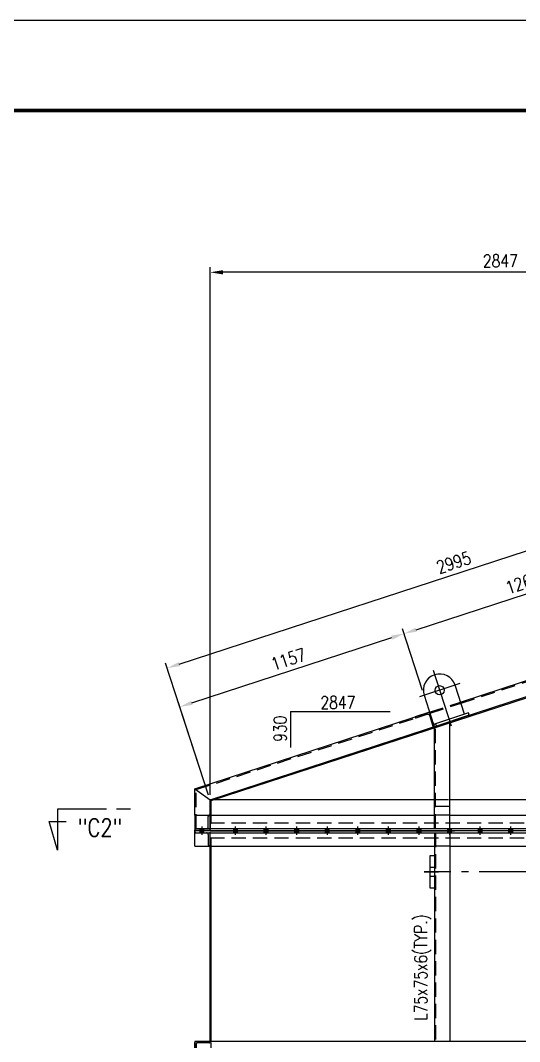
# Model space of a CAD drawing. Header units: millimetres. Extents: x 0 to 134087, y -49114 to 20834.
# Drawn here: x 54046 to 56495, y -39022 to -34008 of the extents above; entities that cross this region are included whole.
import ezdxf
from ezdxf.enums import TextEntityAlignment as Align

# ---------------------------------------------------------------- set-up
doc = ezdxf.new("R2010")
doc.units = ezdxf.units.MM
doc.header["$LTSCALE"] = 35
doc.linetypes.add('JNK-CENTER', pattern=[34, 30, -1.5, 1, -1.5])
doc.linetypes.add('JNK-HIDDEN', pattern=[3, 2, -1])
for name, color, linetype in [('CEN-R', 1, 'JNK-CENTER'), ('CON-C', 4, 'Continuous'), ('CON-G', 3, 'Continuous'), ('CON-W', 7, 'Continuous'), ('CON-Y', 2, 'Continuous'), ('Dim-W', 7, 'Continuous'), ('HID-Y', 2, 'JNK-HIDDEN'), ('STL-OBJT', 7, 'Continuous'), ('TXTT-C', 4, 'Continuous')]:
    doc.layers.add(name, color=color, linetype=linetype)
doc.layers.add('CONT-G', color=3, linetype='Continuous', lineweight=25)
doc.styles.add('SIMPLEX', font='simplex.shx', dxfattribs={"width": 0.8})
doc.dimstyles.new('DIM25', dxfattribs={"dimscale": 25, "dimtxt": 2.5, "dimasz": 2.5, "dimexe": 1, "dimexo": 1, "dimgap": 1, "dimtad": 1, "dimdec": 1, "dimdsep": 46, "dimtxsty": 'SIMPLEX', "dimcen": 0, "dimclrt": 2, "dimazin": 2, "dimtfac": 1, "dimtdec": 1, "dimtix": 1, "dimtmove": 2, "dimatfit": 0, "dimfxl": 0.18, "dimtolj": 1, "dimtzin": 0, "dimarcsym": 0})

# ---------------------------------------------------------------- blocks, each defined once
blk = doc.blocks.new('TITLE')
at = {"color": 7}
blk.add_line((841, 594.85), (0, 594.85), dxfattribs=at)
at = {"color": 7, "const_width": 0.707}
blk.add_lwpolyline([(823.32, 577.17), (27.94, 577.17)], dxfattribs=at)
blk = doc.blocks.new('*D2580')
at = {"layer": 'DEFPOINTS', "color": 0, "transparency": 16777216}
for p in [(54977.1, -35245), (57824.1, -36005.2), (54977.1, -37835.2)]:
    blk.add_point(p, dxfattribs=at)
at = {"layer": 'Dim-W', "color": 0, "lineweight": -2, "transparency": 16777216}
for p, q in [((54977.1, -37810.2), (54977.1, -35220)), ((57761.6, -35245), (55039.6, -35245)), ((57824.1, -35980.2), (57824.1, -35220))]:
    blk.add_line(p, q, dxfattribs=at)
at = {"layer": 'Dim-W', "color": 0, "transparency": 16777216}
for points in [[(55039.6, -35234.6), (55039.6, -35255.4), (54977.1, -35245)], [(57761.6, -35234.6), (57761.6, -35255.4), (57824.1, -35245)]]:
    blk.add_solid(points, dxfattribs=at)
at = {"layer": 'Dim-W', "color": 2, "transparency": 16777216, "insert": (56400.6, -35188.7), "char_height": 62.5, "attachment_point": 5, "style": 'SIMPLEX', "bg_fill": 3, "box_fill_scale": 1.1, "bg_fill_color": 256, "bg_fill_true_color": 13158600, "bg_fill_transparency": 0}
blk.add_mtext('\\A1;2847', dxfattribs=at)
blk = doc.blocks.new('SECMARK2')
at = {"layer": 'TXTT-C'}
blk.add_line((0, 0), (-2.72, 0), dxfattribs=at)
blk.add_lwpolyline([(-4.67, 0), (-14.32, 0), (-14.32, 8.05), (-15.93, 2.38), (-12.63, 2.38)], dxfattribs=at)
at = {"layer": 'TXTT-C', "style": 'SIMPLEX', "width": 1.17}
blk.add_attdef('TAG', text='', height=3.5, dxfattribs=at).set_placement((-7.82, 1.36), align=Align.CENTER)
blk = doc.blocks.new('A$C4895520B')
at = {"layer": 'CEN-R'}
for p, q in [((0, 254), (0, -33.4)), ((104, 150), (-104, 150))]:
    blk.add_line(p, q, dxfattribs=at)
at = {"layer": 'CON-G'}
for p, q in [((-80, 150), (-80, 0)), ((80, 0), (80, 150)), ((99.9, 0), (-80, 0)), ((99.9, -12), (99.9, 0)), ((-70, 0), (-70, -12)), ((99.9, -12), (-70, -12))]:
    blk.add_line(p, q, dxfattribs=at)
blk.add_circle((0, 150), 22.5, dxfattribs=at)
blk.add_arc((0, 150), 80, 0, 180, dxfattribs=at)
blk = doc.blocks.new('*D2594')
at = {"layer": 'DEFPOINTS', "color": 0, "transparency": 16777216}
for p in [(57612.9, -36258.5), (57824.1, -36905.2), (54977.1, -37835.2)]:
    blk.add_point(p, dxfattribs=at)
at = {"layer": 'Dim-W', "color": 0, "lineweight": -2, "transparency": 16777216}
for p, q in [((57816.4, -36881.5), (57605.1, -36234.7)), ((54825.3, -37169), (57553.4, -36277.9)), ((54969.4, -37811.5), (54758.1, -37164.7))]:
    blk.add_line(p, q, dxfattribs=at)
at = {"layer": 'Dim-W', "color": 0, "transparency": 16777216}
for points in [[(57550.2, -36268), (57556.7, -36287.8), (57612.9, -36258.5)], [(54822, -37159.1), (54828.5, -37178.9), (54765.9, -37188.5)]]:
    blk.add_solid(points, dxfattribs=at)
at = {"layer": 'Dim-W', "color": 2, "transparency": 16777216, "insert": (56171.9, -36670), "char_height": 62.5, "attachment_point": 5, "rotation": 18.0901, "style": 'SIMPLEX', "bg_fill": 3, "box_fill_scale": 1.1, "bg_fill_color": 256, "bg_fill_true_color": 13158600, "bg_fill_transparency": 0}
blk.add_mtext('\\A1;2995', dxfattribs=at)
blk = doc.blocks.new('*D2595')
at = {"layer": 'DEFPOINTS', "color": 0, "transparency": 16777216}
for p in [(55928, -37019.2), (56026.8, -37321.9), (54977.1, -37835.2)]:
    blk.add_point(p, dxfattribs=at)
at = {"layer": 'Dim-W', "color": 0, "lineweight": -2, "transparency": 16777216}
for p, q in [((56019.1, -37298.2), (55920.2, -36995.5)), ((54887.4, -37359.2), (55868.6, -37038.6)), ((54969.4, -37811.5), (54820.2, -37354.8))]:
    blk.add_line(p, q, dxfattribs=at)
at = {"layer": 'Dim-W', "color": 0, "transparency": 16777216}
for points in [[(55865.3, -37028.7), (55871.8, -37048.6), (55928, -37019.2)], [(54884.1, -37349.3), (54890.6, -37369.1), (54828, -37378.6)]]:
    blk.add_solid(points, dxfattribs=at)
at = {"layer": 'Dim-W', "color": 2, "transparency": 16777216, "insert": (55360.5, -37145.4), "char_height": 62.5, "attachment_point": 5, "rotation": 18.0901, "style": 'SIMPLEX', "bg_fill": 3, "box_fill_scale": 1.1, "bg_fill_color": 256, "bg_fill_true_color": 13158600, "bg_fill_transparency": 0}
blk.add_mtext('\\A1;1157', dxfattribs=at)
blk = doc.blocks.new('*D2596')
at = {"layer": 'DEFPOINTS', "color": 0, "transparency": 16777216}
for p in [(57128, -36627.3), (57253.9, -37012.6), (56026.8, -37321.9)]:
    blk.add_point(p, dxfattribs=at)
at = {"layer": 'Dim-W', "color": 0, "lineweight": -2, "transparency": 16777216}
for p, q in [((55987.4, -36999.8), (57068.6, -36646.7)), ((57246.1, -36988.9), (57120.2, -36603.5)), ((56019.1, -37298.2), (55920.2, -36995.5))]:
    blk.add_line(p, q, dxfattribs=at)
at = {"layer": 'Dim-W', "color": 0, "transparency": 16777216}
for points in [[(57065.3, -36636.8), (57071.8, -36656.6), (57128, -36627.3)], [(55984.1, -36989.9), (55990.6, -37009.7), (55928, -37019.2)]]:
    blk.add_solid(points, dxfattribs=at)
at = {"layer": 'Dim-W', "color": 2, "transparency": 16777216, "insert": (56510.5, -36769.8), "char_height": 62.5, "attachment_point": 5, "rotation": 18.0901, "style": 'SIMPLEX', "bg_fill": 3, "box_fill_scale": 1.1, "bg_fill_color": 256, "bg_fill_true_color": 13158600, "bg_fill_transparency": 0}
blk.add_mtext('\\A1;1262', dxfattribs=at)

msp = doc.modelspace()

# ---------------------------------------------------------------- hatches: boundary and pattern name
at = {"layer": 'CON-W'}
h = msp.add_hatch(color=256, dxfattribs=at)
h.paths.add_polyline_path([(54946.6409, -37976.2481), (54927.6409, -37976.2481), (54927.6409, -37985.2481), (54946.6409, -37985.2481)])
h.paths.add_polyline_path([(54946.6409, -37988.2481), (54927.6409, -37988.2481), (54927.6409, -37997.2481), (54946.6409, -37997.2481)])
h = msp.add_hatch(color=256, dxfattribs=at)
h.paths.add_polyline_path([(55111.6409, -37976.2481), (55092.6409, -37976.2481), (55092.6409, -37985.2481), (55111.6409, -37985.2481)])
h.paths.add_polyline_path([(55111.6409, -37988.2481), (55092.6409, -37988.2481), (55092.6409, -37997.2481), (55111.6409, -37997.2481)])
h = msp.add_hatch(color=256, dxfattribs=at)
h.paths.add_polyline_path([(55261.6409, -37976.2481), (55242.6409, -37976.2481), (55242.6409, -37985.2481), (55261.6409, -37985.2481)])
h.paths.add_polyline_path([(55261.6409, -37988.2481), (55242.6409, -37988.2481), (55242.6409, -37997.2481), (55261.6409, -37997.2481)])
h = msp.add_hatch(color=256, dxfattribs=at)
h.paths.add_polyline_path([(55411.6409, -37976.2481), (55392.6409, -37976.2481), (55392.6409, -37985.2481), (55411.6409, -37985.2481)])
h.paths.add_polyline_path([(55411.6409, -37988.2481), (55392.6409, -37988.2481), (55392.6409, -37997.2481), (55411.6409, -37997.2481)])
h = msp.add_hatch(color=256, dxfattribs=at)
h.paths.add_polyline_path([(55561.6409, -37976.2481), (55542.6409, -37976.2481), (55542.6409, -37985.2481), (55561.6409, -37985.2481)])
h.paths.add_polyline_path([(55561.6409, -37988.2481), (55542.6409, -37988.2481), (55542.6409, -37997.2481), (55561.6409, -37997.2481)])
h = msp.add_hatch(color=256, dxfattribs=at)
h.paths.add_polyline_path([(55711.6409, -37976.2481), (55692.6409, -37976.2481), (55692.6409, -37985.2481), (55711.6409, -37985.2481)])
h.paths.add_polyline_path([(55711.6409, -37988.2481), (55692.6409, -37988.2481), (55692.6409, -37997.2481), (55711.6409, -37997.2481)])
h = msp.add_hatch(color=256, dxfattribs=at)
h.paths.add_polyline_path([(55861.6409, -37976.2481), (55842.6409, -37976.2481), (55842.6409, -37985.2481), (55861.6409, -37985.2481)])
h.paths.add_polyline_path([(55861.6409, -37988.2481), (55842.6409, -37988.2481), (55842.6409, -37997.2481), (55861.6409, -37997.2481)])
h = msp.add_hatch(color=256, dxfattribs=at)
h.paths.add_polyline_path([(56011.6409, -37976.2481), (55992.6409, -37976.2481), (55992.6409, -37985.2481), (56011.6409, -37985.2481)])
h.paths.add_polyline_path([(56011.6409, -37988.2481), (55992.6409, -37988.2481), (55992.6409, -37997.2481), (56011.6409, -37997.2481)])
h = msp.add_hatch(color=256, dxfattribs=at)
h.paths.add_polyline_path([(56161.6409, -37976.2481), (56142.6409, -37976.2481), (56142.6409, -37985.2481), (56161.6409, -37985.2481)])
h.paths.add_polyline_path([(56161.6409, -37988.2481), (56142.6409, -37988.2481), (56142.6409, -37997.2481), (56161.6409, -37997.2481)])
h = msp.add_hatch(color=256, dxfattribs=at)
h.paths.add_polyline_path([(56311.6409, -37976.2481), (56292.6409, -37976.2481), (56292.6409, -37985.2481), (56311.6409, -37985.2481)])
h.paths.add_polyline_path([(56311.6409, -37988.2481), (56292.6409, -37988.2481), (56292.6409, -37997.2481), (56311.6409, -37997.2481)])
h = msp.add_hatch(color=256, dxfattribs=at)
h.paths.add_polyline_path([(56461.6409, -37976.2481), (56442.6409, -37976.2481), (56442.6409, -37985.2481), (56461.6409, -37985.2481)])
h.paths.add_polyline_path([(56461.6409, -37988.2481), (56442.6409, -37988.2481), (56442.6409, -37997.2481), (56461.6409, -37997.2481)])

# ---------------------------------------------------------------- linework, layer by layer
at = {"layer": 'CEN-R'}
for p, q in [((54937.1409, -38007.2481), (54937.1409, -37966.2481)), ((55102.1409, -38007.2481), (55102.1409, -37966.2481)), ((55252.1409, -38007.2481), (55252.1409, -37966.2481)), ((55402.1409, -38007.2481), (55402.1409, -37966.2481)), ((55552.1409, -38007.2481), (55552.1409, -37966.2481)), ((55702.1409, -38007.2481), (55702.1409, -37966.2481)), ((55852.1409, -38007.2481), (55852.1409, -37966.2481)), ((56002.1409, -38007.2481), (56002.1409, -37966.2481)), ((56152.1409, -38007.2481), (56152.1409, -37966.2481)), ((56302.1409, -38007.2481), (56302.1409, -37966.2481)), ((56452.1409, -38007.2481), (56452.1409, -37966.2481)), ((56027.1409, -38188.2481), (56097.1409, -38188.2481)), ((60917.1409, -38188.2481), (56027.1409, -38188.2481))]:
    msp.add_line(p, q, dxfattribs=at)
at = {"layer": 'CON-G'}
for p, q in [((56152.1409, -37976.2481), (56152.1409, -37451.423)), ((56077.1409, -37976.2481), (56077.1409, -37475.9225)), ((54902.1409, -37910.2481), (54902.1409, -37780.8475)), ((54902.1409, -37780.8475), (54977.1409, -37835.2481)), ((54977.1409, -37985.2481), (54977.1409, -37835.2481)), ((56077.1409, -37835.2481), (54977.1409, -37835.2481)), ((54982.1409, -37910.2481), (54982.1409, -37838.8748)), ((57277.1409, -37835.2481), (56152.1409, -37835.2481)), ((56077.1409, -37865.8377), (56152.1409, -37865.8377)), ((54902.1409, -37910.2481), (56077.1409, -37910.2481)), ((54902.1409, -37910.2481), (54902.1409, -37985.2481)), ((54977.1409, -37950.2481), (54982.1409, -37950.2481)), ((56152.1409, -37910.2481), (57277.1409, -37910.2481)), ((54902.1409, -37976.2481), (60052.1409, -37976.2481)), ((54902.1409, -38063.2481), (54902.1409, -37988.2481)), ((54902.1409, -37997.2481), (60052.1409, -37997.2481)), ((54977.1409, -37976.2481), (61977.1409, -37976.2481)), ((54977.1409, -37985.2481), (61977.1409, -37985.2481)), ((61977.1409, -37988.2481), (54977.1409, -37988.2481)), ((61871.1219, -37988.2481), (54977.1409, -37988.2481)), ((54977.1409, -37988.2481), (56175.1409, -37988.2481)), ((54977.1409, -37997.2481), (61977.1409, -37997.2481)), ((56077.1409, -37997.2481), (56077.1409, -39022.2481)), ((56152.1409, -37997.2481), (56152.1409, -39022.2481)), ((54977.1409, -39022.2481), (54977.1409, -38023.2481)), ((54902.1409, -38063.2481), (56077.1409, -38063.2481)), ((54982.1409, -39022.2481), (54982.1409, -38063.2481)), ((56152.1409, -38063.2481), (57277.1409, -38063.2481)), ((62052.1409, -39022.2481), (54902.1409, -39022.2481)), ((54902.1409, -39022.2481), (54902.1409, -39097.2481))]:
    msp.add_line(p, q, dxfattribs=at)
msp.add_lwpolyline([(56077.1409, -38108.2481), (56077.1409, -38268.2481), (56057.1409, -38268.2481), (56057.1409, -38108.2481)], close=True, dxfattribs=at)
at = {"layer": 'CONT-G'}
for p, q in [((54977.1409, -37835.2481), (57824.1409, -36905.2481)), ((54982.1409, -37838.8748), (57829.1409, -36908.8748))]:
    msp.add_line(p, q, dxfattribs=at)
at = {"layer": 'HID-Y'}
for p, q in [((56083.1409, -37976.2481), (56083.1409, -37473.9626)), ((54908.1409, -37976.2481), (54908.1409, -37785.1996)), ((61977.1409, -37950.2481), (54977.1409, -37950.2481)), ((54982.1409, -37950.2481), (54982.1409, -37910.2481)), ((56152.1409, -37910.2481), (56077.1409, -37910.2481)), ((54927.6409, -37985.2481), (54927.6409, -37976.2481)), ((54927.6409, -37997.2481), (54927.6409, -37988.2481)), ((54946.6409, -37985.2481), (54946.6409, -37976.2481)), ((54946.6409, -37997.2481), (54946.6409, -37988.2481)), ((55092.6409, -37985.2481), (55092.6409, -37976.2481)), ((55092.6409, -37997.2481), (55092.6409, -37988.2481)), ((55111.6409, -37985.2481), (55111.6409, -37976.2481)), ((55111.6409, -37997.2481), (55111.6409, -37988.2481)), ((55242.6409, -37985.2481), (55242.6409, -37976.2481)), ((55242.6409, -37997.2481), (55242.6409, -37988.2481)), ((55261.6409, -37985.2481), (55261.6409, -37976.2481)), ((55261.6409, -37997.2481), (55261.6409, -37988.2481)), ((55392.6409, -37985.2481), (55392.6409, -37976.2481)), ((55392.6409, -37997.2481), (55392.6409, -37988.2481)), ((55411.6409, -37985.2481), (55411.6409, -37976.2481)), ((55411.6409, -37997.2481), (55411.6409, -37988.2481)), ((55542.6409, -37985.2481), (55542.6409, -37976.2481)), ((55542.6409, -37997.2481), (55542.6409, -37988.2481)), ((55561.6409, -37985.2481), (55561.6409, -37976.2481)), ((55561.6409, -37997.2481), (55561.6409, -37988.2481)), ((55692.6409, -37985.2481), (55692.6409, -37976.2481)), ((55692.6409, -37997.2481), (55692.6409, -37988.2481)), ((55711.6409, -37985.2481), (55711.6409, -37976.2481)), ((55711.6409, -37997.2481), (55711.6409, -37988.2481)), ((55842.6409, -37985.2481), (55842.6409, -37976.2481)), ((55842.6409, -37997.2481), (55842.6409, -37988.2481)), ((55861.6409, -37985.2481), (55861.6409, -37976.2481)), ((55861.6409, -37997.2481), (55861.6409, -37988.2481)), ((55992.6409, -37985.2481), (55992.6409, -37976.2481)), ((55992.6409, -37997.2481), (55992.6409, -37988.2481)), ((56011.6409, -37985.2481), (56011.6409, -37976.2481)), ((56011.6409, -37997.2481), (56011.6409, -37988.2481)), ((56083.1409, -37997.2481), (56083.1409, -39022.2481)), ((56142.6409, -37985.2481), (56142.6409, -37976.2481)), ((56142.6409, -37997.2481), (56142.6409, -37988.2481)), ((56161.6409, -37985.2481), (56161.6409, -37976.2481)), ((56161.6409, -37997.2481), (56161.6409, -37988.2481)), ((56292.6409, -37985.2481), (56292.6409, -37976.2481)), ((56292.6409, -37997.2481), (56292.6409, -37988.2481)), ((56311.6409, -37985.2481), (56311.6409, -37976.2481)), ((56311.6409, -37997.2481), (56311.6409, -37988.2481)), ((56442.6409, -37985.2481), (56442.6409, -37976.2481)), ((56442.6409, -37997.2481), (56442.6409, -37988.2481)), ((56461.6409, -37985.2481), (56461.6409, -37976.2481)), ((56461.6409, -37997.2481), (56461.6409, -37988.2481)), ((61977.1409, -38023.2481), (54977.1409, -38023.2481)), ((54982.1409, -38063.2481), (54982.1409, -38023.2481)), ((56152.1409, -38063.2481), (56077.1409, -38063.2481)), ((56057.1409, -38165.7481), (56077.1409, -38165.7481)), ((56057.1409, -38210.7481), (56077.1409, -38210.7481)), ((54982.1409, -39097.2481), (54982.1409, -39022.2481))]:
    msp.add_line(p, q, dxfattribs=at)
for points in [[(54977.1409, -37985.2481), (54902.1409, -37985.2481), (54902.1409, -37982.2481, -0.414213562), (54908.1409, -37976.2481), (54959.6409, -37976.2481, 0.414213562), (54968.1409, -37967.7481), (54968.1409, -37916.2481, -0.414213562), (54974.1409, -37910.2481), (54977.1409, -37910.2481)], [(54977.1409, -37988.2481), (54902.1409, -37988.2481), (54902.1409, -37991.2481, 0.414213562), (54908.1409, -37997.2481), (54959.6409, -37997.2481, -0.414213562), (54968.1409, -38005.7481), (54968.1409, -38057.2481, 0.414213562), (54974.1409, -38063.2481), (54977.1409, -38063.2481)], [(54902.1409, -39022.2481), (54977.1409, -39022.2481), (54977.1409, -39024.2481, -0.414213562), (54973.1409, -39028.2481), (54916.6409, -39028.2481, 0.414213562), (54908.1409, -39036.7481), (54908.1409, -39093.2481, -0.414213562), (54904.1409, -39097.2481), (54902.1409, -39097.2481)]]:
    msp.add_lwpolyline(points, format="xyb", close=True, dxfattribs=at)

# ---------------------------------------------------------------- block references
at = {"linetype": 'ByBlock', "xscale": 24.99999999749996, "yscale": 24.99999999749996, "zscale": 24.99999999749996}
msp.add_blockref('TITLE', (46774.7711, -48879.4503), dxfattribs=at)
at = {"layer": 'CON-W'}
ref = msp.add_blockref('SECMARK2', (54586.1806, -37881.7568), dxfattribs=dict(at, xscale=-25, yscale=25, zscale=25, rotation=180))
ref.add_attrib('TAG', '"C2"', (54327.579, -38015.4235), dxfattribs={"layer": 'CON-C', "height": 87.5, "style": 'SIMPLEX', "width": 0.8})

# ---------------------------------------------------------------- texts
at = {"layer": 'CON-Y', "style": 'SIMPLEX', "width": 0.8}
msp.add_text('L75x75x6(TYP.)', height=62.5, rotation=90, dxfattribs=at).set_placement((56041.1954, -38919.7221))

# ---------------------------------------------------------------- next in the draw order: dimensions: what is measured, and where the dimension line sits
at = {"layer": 'Dim-W'}
dim = msp.add_linear_dim(base=(54977.1409, -35244.9938), p1=(57824.1409, -36005.2481), p2=(54977.1409, -37835.2481), angle=180, dimstyle='DIM25', override={"dimdec": 0, "dimtdec": 0, "dimtix": 0, "dimatfit": 2, "dimtfill": 1}, dxfattribs=at)
dim.commit()
dim.dimension.update_dxf_attribs({"geometry": '*D2580', "text_midpoint": (56400.6409, -35188.7438)})

# ---------------------------------------------------------------- next in the draw order: linework, layer by layer
at = {"layer": 'CON-G'}
msp.add_lwpolyline([(56053.8524, -37404.6298), (55982.5597, -37427.9183), (55983.1807, -37429.8194, 0.414213562), (55988.2251, -37432.3796), (56041.9322, -37414.8357, -0.414213562), (56052.6514, -37420.2762), (56070.1954, -37473.9833, 0.414213562), (56075.2397, -37476.5435), (56077.1409, -37475.9225)], format="xyb", close=True, dxfattribs=at)
at = {"layer": 'CONT-G'}
for p, q in [((56205.9435, -37354.9478), (57749.1409, -36850.8475)), ((54902.1409, -37780.8475), (56053.8524, -37404.6298))]:
    msp.add_line(p, q, dxfattribs=at)
at = {"layer": 'HID-Y'}
for p, q in [((56207.8066, -37360.6512), (57755.1409, -36855.1996)), ((56053.8524, -37404.6298), (56205.9435, -37354.9478)), ((56055.7155, -37410.3332), (56207.8066, -37360.6512)), ((54908.1409, -37785.1996), (56041.9322, -37414.8357)), ((56146.5326, -37835.2481), (56071.5326, -37835.2481))]:
    msp.add_line(p, q, dxfattribs=at)
at = {"layer": 'STL-OBJT'}
for q in [(55371.2944, -37577.5948), (55859.754, -37401.929)]:
    msp.add_line((55371.2944, -37401.929), q, dxfattribs=at)

# ---------------------------------------------------------------- next in the draw order: block references
at = {"rotation": 18.09012567836296}
msp.add_blockref('A$C4895520B', (56149.4602, -37439.6747), dxfattribs=at)

# ---------------------------------------------------------------- next in the draw order: texts
at = {"layer": 'CON-Y', "style": 'SIMPLEX', "width": 0.8}
msp.add_text('2847', height=62.5, dxfattribs=at).set_placement((55517.8634, -37388.5386))
msp.add_text('930', height=62.5, rotation=90, dxfattribs=at).set_placement((55351.5698, -37550.6031))

# ---------------------------------------------------------------- next in the draw order: dimensions: what is measured, and where the dimension line sits
at = {"layer": 'Dim-W'}
dim = msp.add_linear_dim(base=(57612.8592, -36258.4537), p1=(54977.1409, -37835.2481), p2=(57824.1409, -36905.2481), angle=18.0901257, dimstyle='DIM25', override={"dimdec": 0, "dimtdec": 0, "dimtix": 0, "dimtmove": 0, "dimatfit": 2, "dimtfill": 1}, dxfattribs=at)
dim.commit()
dim.dimension.update_dxf_attribs({"geometry": '*D2594', "text_midpoint": (56189.3592, -36723.4537), "dimtype": 160})

# ---------------------------------------------------------------- next in the draw order: dimensions: what is measured, and where the dimension line sits
dim = msp.add_linear_dim(base=(55927.9617, -37019.242), p1=(54977.1409, -37835.2481), p2=(56026.8378, -37321.9303), angle=18.0901257, dimstyle='DIM25', override={"dimdec": 0, "dimtdec": 0, "dimtix": 0, "dimatfit": 2, "dimtfill": 1}, dxfattribs=at)
dim.commit()
dim.dimension.update_dxf_attribs({"geometry": '*D2595', "text_midpoint": (55360.4954, -37145.4352)})

# ---------------------------------------------------------------- next in the draw order: dimensions: what is measured, and where the dimension line sits
dim = msp.add_linear_dim(base=(57127.9617, -36627.2504), p1=(56026.8378, -37321.9303), p2=(57253.8524, -37012.6383), angle=18.0901257, dimstyle='DIM25', override={"dimdec": 0, "dimtdec": 0, "dimtix": 0, "dimatfit": 2, "dimtfill": 1}, dxfattribs=at)
dim.commit()
dim.dimension.update_dxf_attribs({"geometry": '*D2596', "text_midpoint": (56510.4954, -36769.7766)})

doc.saveas('drawing.dxf')
